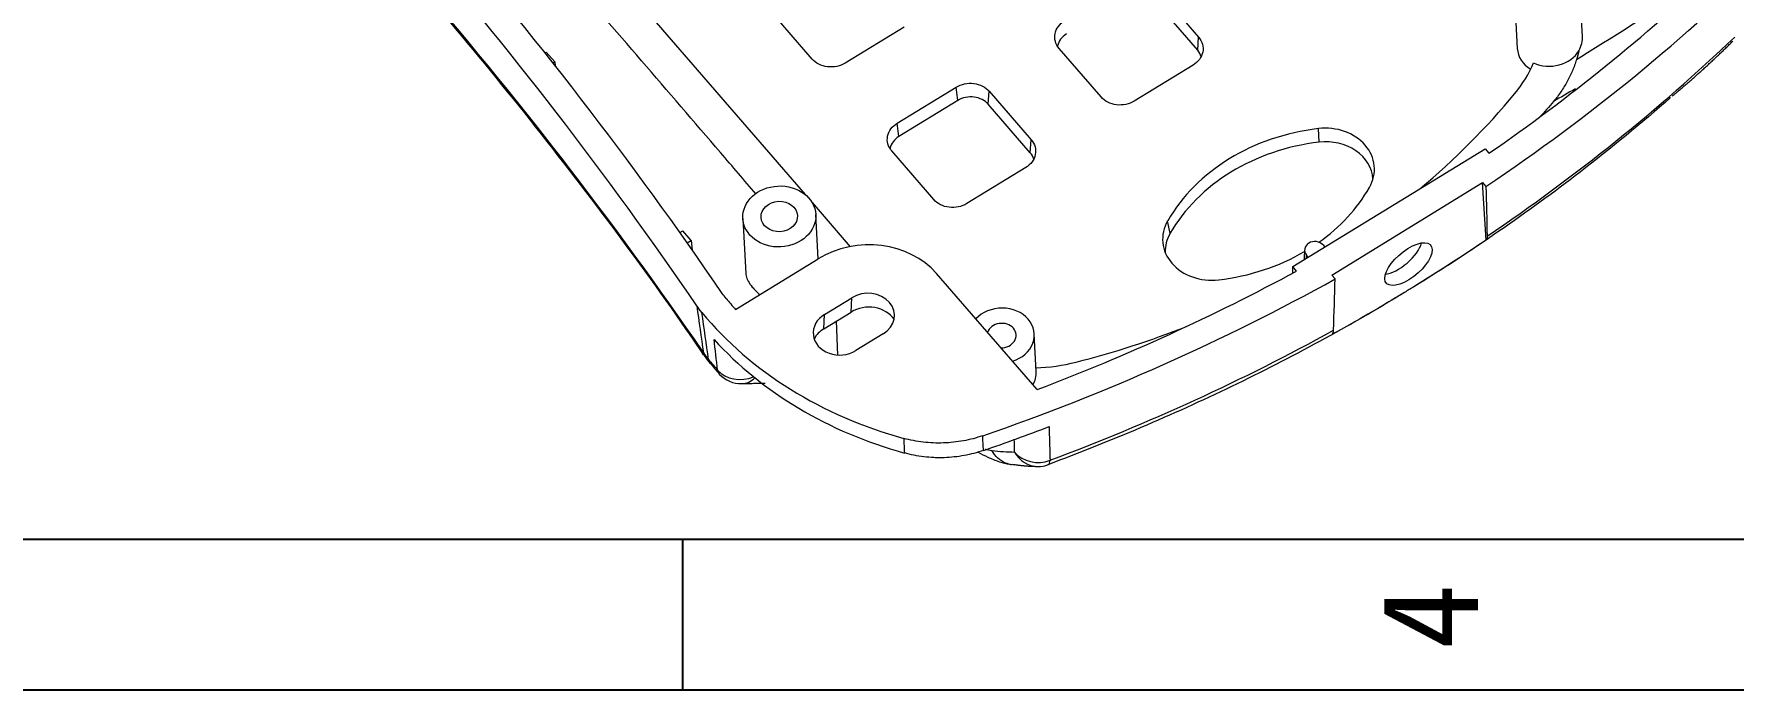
# Model space of a CAD drawing. Extents: x -40 to 272, y -118 to 614.
# Drawn here: x 100.23 to 142.14, y 164.79 to 180.98 of the extents above; entities that cross this region are included whole.
import ezdxf
from ezdxf.enums import TextEntityAlignment as Align

# ---------------------------------------------------------------- set-up
doc = ezdxf.new("R2010")
doc.units = 0
doc.header["$MEASUREMENT"] = 0
doc.layers.add('20', color=7, linetype='Continuous')
doc.layers.add('50', color=7, linetype='Continuous')
doc.styles.add('宋体', font='SimSun.ttf', dxfattribs={"width": 0.7})

# ---------------------------------------------------------------- blocks, each defined once
blk = doc.blocks.new('7')
blk.add_line((2215.951, 246.193), (2215.951, 241.193))
for points in [[(2420.951, 241.193), (2010.951, 241.193), (2010.951, 528.193), (2420.951, 528.193)], [(2415.951, 246.193), (2015.951, 246.193), (2015.951, 523.193), (2415.951, 523.193)]]:
    blk.add_lwpolyline(points, close=True)
at = {"style": '宋体'}
blk.add_text('4', height=3.2, rotation=90, dxfattribs=at).set_placement((2240.758, 243.632), align=Align.MIDDLE)

msp = doc.modelspace()

# ---------------------------------------------------------------- linework, layer by layer
at = {"layer": '20', "color": 7, "linetype": 'Continuous', "lineweight": 9}
for p, q in [((106.207, 192.087), (119.252, 177.014)), ((127.921, 182.091), (128.957, 180.895)), ((119.421, 180.359), (118.386, 181.556)), ((128.934, 180.575), (127.898, 181.771)), ((136.758, 181.746), (136.817, 180.619)), ((138.424, 180.91), (138.376, 181.83)), ((121.69, 181.146), (120.239, 180.258)), ((128.934, 180.575), (128.957, 180.895)), ((112.832, 180.51), (112.863, 180.53)), ((113.072, 180.288), (112.863, 180.53)), ((113.029, 180.261), (113.072, 180.288)), ((113.072, 180.288), (113.084, 180.191)), ((126.551, 179.422), (125.515, 180.618)), ((128.82, 180.209), (127.369, 179.321)), ((121.522, 178.776), (122.973, 179.664)), ((123.016, 179.336), (122.973, 179.664)), ((123.768, 179.242), (123.791, 179.563)), ((123.791, 179.563), (124.827, 178.366)), ((123.016, 179.336), (121.565, 178.447)), ((124.804, 178.046), (123.768, 179.242)), ((121.565, 178.447), (121.522, 178.776)), ((131.93, 178.307), (131.909, 178.643)), ((124.804, 178.046), (124.827, 178.366)), ((131.279, 175.237), (136.024, 178.142)), ((136.024, 178.142), (136.118, 178.033)), ((122.421, 176.893), (121.386, 178.09)), ((124.69, 177.68), (123.239, 176.792)), ((132.241, 175.031), (135.961, 177.309)), ((135.961, 177.309), (136.044, 177.212)), ((136.048, 175.892), (135.961, 177.309)), ((119.42, 176.821), (120.364, 175.73)), ((119.569, 175.427), (119.512, 176.522)), ((116.159, 176.08), (116.229, 176.123)), ((116.438, 175.882), (116.229, 176.123)), ((117.715, 176.428), (117.786, 175.065)), ((128.25, 176.054), (128.192, 176.367)), ((116.341, 175.823), (116.438, 175.882)), ((116.438, 175.882), (116.466, 175.646)), ((131.569, 175.65), (131.56, 175.453)), ((132.024, 175.772), (132.069, 175.72)), ((117.536, 174.181), (119.573, 175.429)), ((131.373, 175.128), (131.279, 175.237)), ((131.28, 175.078), (131.279, 175.237)), ((131.613, 175.442), (131.615, 175.522)), ((131.66, 175.47), (131.615, 175.522)), ((124.971, 172.204), (122.492, 175.067)), ((132.324, 174.935), (132.241, 175.031)), ((119.728, 174.059), (120.402, 174.471)), ((120.386, 174.118), (120.402, 174.471)), ((119.713, 173.705), (120.386, 174.118)), ((119.713, 173.705), (119.728, 174.059)), ((120.056, 173.057), (120.027, 173.898)), ((121.176, 173.577), (120.502, 173.165)), ((124.951, 172.651), (124.903, 173.58))]:
    msp.add_line(p, q, dxfattribs=at)
for centre, start, end in [((117.667, 173.072), 222.15, 271.4834), ((125.003, 171.029), 268.7094, 290.4337)]:
    msp.add_arc(centre, 0.72, start, end, dxfattribs=at)
for centre, major_axis, ratio, start_param, end_param in [((5.435, 120.023), (-128.263, -6.684), 0.835168, 3.612478, 3.823455), ((5.435, 120.023), (-127.543, -6.647), 0.835168, 3.612477, 3.823456), ((105.534, 209.176), (49.324, 2.571), 0.835168, 5.335063, 5.533383), ((105.534, 209.176), (48.604, 2.533), 0.835168, 5.348712, 5.506347), ((133.689, 181.253), (-3.74, -0.195), 0.835168, 2.487007, 2.757388), ((137.626, 180.661), (-0.809, -0.042), 0.835168, 6.283174, 7.176693), ((137.616, 180.859), (0.809, 0.042), 0.835168, 4.15456, 5.770902), ((120.426, 188.81), (-19.918, -1.038), 0.835168, 2.305053, 2.487007), ((132.479, 174.699), (-4.758, -0.248), 0.835168, 4.788805, 5.78872), ((132.057, 177.62), (-1.234, -0.064), 0.835168, 2.647127, 4.788805), ((132.494, 174.403), (-4.711, -0.246), 0.835168, 4.788805, 5.78872), ((132.072, 177.324), (-1.186, -0.062), 0.835168, 3.155777, 4.788805), ((128.881, 178.856), (-4.758, -0.248), 0.835168, 2.219867, 2.647127), ((129.303, 175.935), (-1.234, -0.064), 0.835168, 5.78872, 7.930398), ((129.319, 175.638), (-1.186, -0.062), 0.835168, 5.78872, 6.269025), ((120.789, 174.024), (2.091, 0.109), 0.835168, 0.576374, 2.14717), ((128.881, 178.856), (-4.758, -0.248), 0.835168, 1.647213, 2.126359), ((131.82, 175.647), (0.251, 0.013), 0.835168, 0.576374, 3.717966), ((134.131, 175.299), (-0.547, -0.468), 0.446547, 1.229135281972858, 7.512320589152444), ((133.886, 175.582), (0.544, 0.471), 0.46114, 3.732028, 5.667838), ((131.83, 175.449), (-0.27, -0.014), 0.835168, 6.203509, 6.390874), ((105.534, 209.176), (49.324, 2.571), 0.835168, 5.044142, 5.242462), ((105.534, 209.176), (48.604, 2.533), 0.835168, 5.079882, 5.228813), ((124.963, 178.951), (9.273, 0.483), 0.835168, 3.697582, 3.741297), ((120.789, 174.024), (0.665, 0.035), 0.835168, 5.288763, 8.430355), ((124.963, 178.951), (9.993, 0.521), 0.835168, 3.69757, 4.334721), ((120.115, 173.612), (0.665, 0.035), 0.835168, 2.14717, 5.288763), ((120.81, 173.629), (0.728, 0.038), 0.835168, 6.752598, 8.430355), ((124.094, 173.538), (-0.809, -0.042), 0.835168, 3.717966, 5.56807), ((124.094, 173.538), (-0.809, -0.042), 0.835168, 1.867863, 3.717966), ((120.136, 173.216), (0.728, 0.038), 0.835168, 2.14717, 2.672258), ((124.094, 173.538), (-0.36, -0.019), 0.835168, 3.717964, 5.957723), ((124.094, 173.538), (-0.36, -0.019), 0.835168, 1.478205, 3.717964), ((120.426, 188.81), (-19.918, -1.038), 0.835168, 1.807333, 1.952891), ((117.365, 173.436), (-0.592, -0.41), 0.509907, 6.04198, 6.283554), ((124.984, 178.556), (9.956, 0.519), 0.835168, 3.7401, 4.332773), ((117.459, 173.312), (-0.553, -0.46), 0.470905, 6.000009, 6.285676), ((117.667, 173.072), (0.715, 0.085), 0.857535, 3.681714, 5.055557), ((117.667, 173.072), (-0.534, -0.483), 0.459335, 5.980782, 6.283192), ((124.902, 175.873), (-3.74, -0.195), 0.835168, 1.536952, 1.807333), ((117.667, 173.072), (-0.019, 0.72), 0.783672, 3.141599, 3.763388), ((124.142, 172.609), (-0.809, -0.042), 0.835168, 2.641076, 3.141587), ((105.555, 208.78), (49.286, 2.569), 0.835168, 5.044443, 5.079976), ((125.003, 171.029), (0.72, 0.02), 0.862197, 3.739407, 5.101032), ((125.003, 171.029), (-0.016, -0.72), 0.942143, 5.266124, 6.283171), ((125.003, 171.029), (-0.251, 0.675), 0.20971, 3.141601, 3.641629)]:
    msp.add_ellipse(centre, major_axis=major_axis, ratio=ratio, start_param=start_param, end_param=end_param, dxfattribs=at)
for major_axis in [(0.899, 0.047), (0.449, 0.023)]:
    msp.add_ellipse((118.613, 176.475), major_axis=major_axis, ratio=0.835168, dxfattribs=at)
for points, degree in [([(101.146, 191.134), (107.088, 185.586), (112.314, 179.548), (116.716, 173.145)], 3), ([(140.4, 181.669), (139.703, 181.23), (138.995, 180.787), (138.275, 180.341)], 3), ([(136.073, 175.989), (138.263, 177.47), (140.309, 179.115), (142.18, 180.9)], 3), ([(138.338, 180.564), (138.399, 180.685), (138.429, 180.807), (138.424, 180.912)], 3), ([(140.638, 179.443), (141.425, 180.098), (142.134, 180.801)], 2), ([(129.02, 180.414), (129.004, 180.472), (128.975, 180.527), (128.934, 180.575)], 3), ([(138.338, 180.564), (138.32, 180.489), (138.299, 180.414), (138.275, 180.34)], 3), ([(138.252, 179.625), (138.071, 179.52), (137.89, 179.416), (137.709, 179.312)], 3), ([(137.709, 179.311), (137.597, 179.18), (137.484, 179.05), (137.368, 178.922)], 3), ([(124.89, 177.885), (124.874, 177.943), (124.845, 177.998), (124.804, 178.046)], 3), ([(136.044, 177.212), (136.054, 176.804), (136.063, 176.397), (136.073, 175.989)], 3), ([(136.048, 175.892), (135.457, 175.485), (134.861, 175.108), (134.266, 174.742)], 3), ([(136.073, 175.989), (136.074, 175.944), (136.066, 175.912), (136.048, 175.892)], 3), ([(132.284, 173.669), (132.298, 174.091), (132.311, 174.513), (132.324, 174.935)], 3), ([(117.299, 174.453), (117.266, 174.494), (117.235, 174.535), (117.206, 174.578)], 3), ([(134.038, 174.602), (133.443, 174.24), (132.847, 173.887), (132.252, 173.568)], 3), ([(134.266, 174.742), (134.19, 174.695), (134.114, 174.649), (134.038, 174.602)], 3), ([(116.704, 174.104), (116.659, 174.158), (116.617, 174.214), (116.578, 174.271)], 3), ([(116.578, 174.271), (116.632, 173.884), (116.686, 173.497), (116.74, 173.11)], 3), ([(116.867, 172.943), (116.813, 173.33), (116.758, 173.717), (116.704, 174.104)], 3), ([(125.291, 170.463), (127.722, 171.368), (130.061, 172.441), (132.284, 173.669)], 3), ([(132.252, 173.568), (132.272, 173.589), (132.283, 173.623), (132.284, 173.669)], 3), ([(116.716, 173.145), (116.724, 173.133), (116.732, 173.121), (116.74, 173.11)], 3), ([(116.744, 173.069), (116.729, 173.091), (116.72, 173.117), (116.716, 173.145)], 3), ([(116.723, 173.099), (116.747, 173.063), (116.773, 173.026)], 2), ([(116.74, 173.11), (116.777, 173.056), (116.816, 173.004), (116.858, 172.953)], 3), ([(117.092, 172.683), (117.062, 172.937), (117.032, 173.19), (117.002, 173.443)], 3), ([(116.773, 173.026), (116.84, 172.927), (116.919, 172.835)], 2), ([(116.858, 172.953), (116.867, 172.943)], 1), ([(116.867, 172.943), (116.94, 172.855), (117.015, 172.769), (117.092, 172.683)], 3), ([(116.914, 172.858), (117.013, 172.723), (117.134, 172.596)], 2), ([(117.686, 172.352), (118.266, 172.367)], 1), ([(121.682, 171.001), (121.687, 170.881), (121.692, 170.761), (121.697, 170.641)], 3), ([(123.649, 170.704), (123.642, 170.824), (123.636, 170.945), (123.629, 171.065)], 3), ([(123.687, 170.741), (123.747, 170.722), (123.804, 170.708), (123.857, 170.702)], 3), ([(123.857, 170.702), (124.049, 170.679), (124.235, 170.668), (124.417, 170.664)], 3), ([(124.417, 170.664), (124.415, 170.769), (124.412, 170.874), (124.409, 170.979)], 3), ([(124.361, 170.364), (124.686, 170.312), (124.985, 170.311)], 2)]:
    msp.add_open_spline(points, degree=degree, dxfattribs=at)
for points, knots in [([(101.182, 191.029), (101.603, 190.641), (102.853, 189.469), (104.914, 187.424), (107.359, 184.85), (109.759, 182.151), (112.064, 179.386), (114.251, 176.564), (115.803, 174.445), (116.6, 173.271), (116.738, 173.065)], [0, 0, 0, 0, 0.070091, 0.210471, 0.360776, 0.512508, 0.664206, 0.815979, 0.967764, 1, 1, 1, 1]), ([(118.04, 177.026), (117.748, 177.367), (117.456, 177.708), (115.867, 179.56), (114.567, 181.069), (111.958, 184.083), (110.65, 185.588), (108.226, 188.364), (107.111, 189.636), (105.995, 190.908)], [0, 0, 0, 0, 0.073369, 0.073369, 0.398731, 0.398731, 0.724093, 0.724093, 1, 1, 1, 1]), ([(125.515, 180.618), (125.426, 180.722), (125.389, 180.857), (125.44, 181.11), (125.527, 181.228), (125.652, 181.305)], [0, 0, 0, 0, 0.5, 0.5, 1, 1, 1, 1]), ([(125.695, 180.976), (125.58, 180.906), (125.5, 180.797), (125.477, 180.685), (125.476, 180.677), (125.474, 180.669)], [0, 0, 0, 0, 0.985556, 0.985556, 1, 1, 1, 1]), ([(128.957, 180.895), (129.046, 180.791), (129.083, 180.657), (129.032, 180.404), (128.945, 180.285), (128.82, 180.209)], [0, 0, 0, 0, 0.5, 0.5, 1, 1, 1, 1]), ([(120.239, 180.258), (120.114, 180.181), (119.952, 180.148), (119.65, 180.185), (119.51, 180.256), (119.421, 180.359)], [0, 0, 0, 0, 0.5, 0.5, 1, 1, 1, 1]), ([(138.275, 180.34), (138.247, 180.249), (138.213, 180.158), (138.137, 179.98), (138.095, 179.892), (138, 179.719), (137.949, 179.634), (137.836, 179.469), (137.775, 179.389), (137.709, 179.311)], [0, 0, 0, 0, 0.25, 0.25, 0.5, 0.5, 0.75, 0.75, 1, 1, 1, 1]), ([(122.973, 179.664), (123.099, 179.741), (123.261, 179.774), (123.562, 179.736), (123.702, 179.665), (123.791, 179.563)], [0, 0, 0, 0, 0.5, 0.5, 1, 1, 1, 1]), ([(123.768, 179.242), (123.686, 179.337), (123.557, 179.402), (123.28, 179.437), (123.131, 179.407), (123.016, 179.336)], [0, 0, 0, 0, 0.5, 0.5, 1, 1, 1, 1]), ([(127.369, 179.321), (127.243, 179.244), (127.081, 179.21), (126.78, 179.248), (126.64, 179.319), (126.551, 179.422)], [0, 0, 0, 0, 0.5, 0.5, 1, 1, 1, 1]), ([(140.599, 179.407), (139.877, 178.773), (139.131, 178.16), (137.06, 176.564), (135.695, 175.622), (134.266, 174.742)], [0, 0, 0, 0, 0.370599, 0.370599, 1, 1, 1, 1]), ([(121.386, 178.09), (121.296, 178.193), (121.259, 178.328), (121.31, 178.581), (121.397, 178.699), (121.522, 178.776)], [0, 0, 0, 0, 0.5, 0.5, 1, 1, 1, 1]), ([(121.565, 178.447), (121.45, 178.377), (121.37, 178.268), (121.347, 178.157), (121.346, 178.149), (121.344, 178.141)], [0, 0, 0, 0, 0.985556, 0.985556, 1, 1, 1, 1]), ([(124.827, 178.366), (124.916, 178.263), (124.953, 178.128), (124.902, 177.875), (124.815, 177.757), (124.69, 177.68)], [0, 0, 0, 0, 0.5, 0.5, 1, 1, 1, 1]), ([(123.239, 176.792), (123.113, 176.715), (122.952, 176.682), (122.65, 176.719), (122.51, 176.79), (122.421, 176.893)], [0, 0, 0, 0, 0.5, 0.5, 1, 1, 1, 1]), ([(117.785, 175.071), (117.786, 175.052), (117.789, 175.032), (117.813, 174.93), (117.864, 174.832), (117.997, 174.671), (118.063, 174.607), (118.134, 174.547)], [0, 0, 0, 0, 0.136913, 0.136913, 0.657002, 0.657002, 1, 1, 1, 1]), ([(134.038, 174.602), (132.662, 173.765), (131.239, 172.991), (128.303, 171.574), (126.787, 170.929), (125.235, 170.353)], [0, 0, 0, 0, 0.5, 0.5, 1, 1, 1, 1]), ([(123.629, 171.065), (123.473, 171.012), (123.155, 170.929), (122.826, 170.893), (122.492, 170.882), (122.161, 170.896), (121.84, 170.958), (121.682, 171.001)], [0, 0, 0, 0, 0.25, 0.5, 0.5, 0.75, 1, 1, 1, 1]), ([(125.268, 171.291), (125.275, 171.048), (125.282, 170.805), (125.288, 170.562), (125.289, 170.529), (125.29, 170.496), (125.291, 170.463)], [0, 0, 0, 0, 0.880292, 0.880292, 0.880292, 1, 1, 1, 1]), ([(123.649, 170.704), (123.493, 170.65), (123.334, 170.608), (123.01, 170.549), (122.846, 170.531), (122.637, 170.524), (122.595, 170.524), (122.511, 170.524), (122.469, 170.525), (122.345, 170.53), (122.262, 170.537), (122.017, 170.566), (121.855, 170.597), (121.697, 170.641)], [0, 0, 0, 0, 0.25, 0.25, 0.5, 0.5, 0.5625, 0.5625, 0.625, 0.625, 0.75, 0.75, 1, 1, 1, 1]), ([(123.519, 170.66), (123.597, 170.617), (123.769, 170.53), (124.006, 170.43), (124.241, 170.368), (124.321, 170.358), (124.337, 170.356)], [0, 0, 0, 0, 0.299606, 0.652468, 0.929093, 1, 1, 1, 1]), ([(124.359, 170.353), (124.303, 170.359), (124.248, 170.373), (124.054, 170.451), (123.933, 170.562), (123.857, 170.702)], [0, 0, 0, 0, 0.268923, 0.268923, 1, 1, 1, 1])]:
    msp.add_open_spline(points, degree=3, knots=knots, dxfattribs=at)

# ---------------------------------------------------------------- block references
at = {"layer": '50', "color": 7, "linetype": 'Continuous', "lineweight": 9, "xscale": 0.7428978030252438, "yscale": 0.7428978030253575, "zscale": 0.7428978030250774}
msp.add_blockref('7', (-1529.999, -14.387), dxfattribs=at)

doc.saveas('drawing.dxf')
